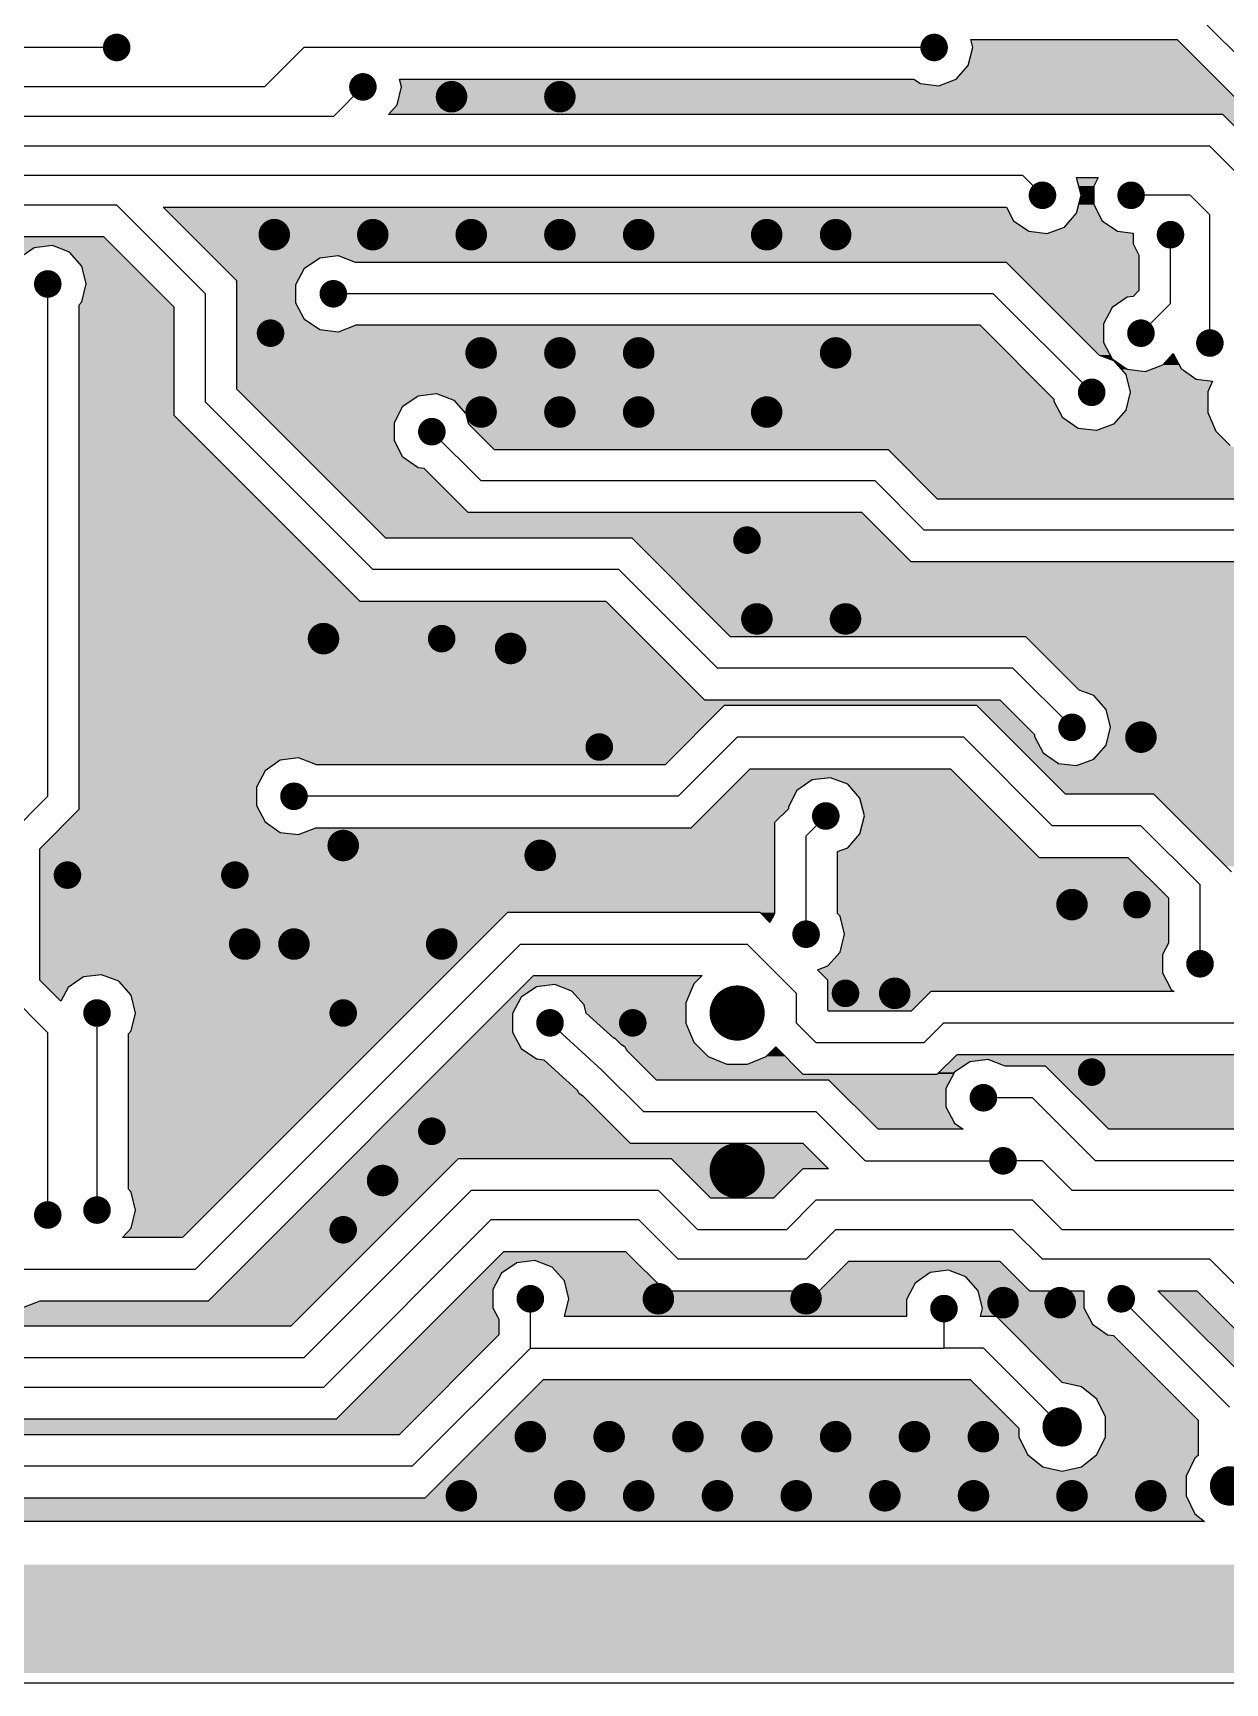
# Model space of a CAD drawing. Extents: x 295 to 953, y 10 to 290.
# Drawn here: x 695.4 to 745.4, y 85 to 154.1 of the extents above; entities that cross this region are included whole.
import ezdxf

# ---------------------------------------------------------------- set-up
doc = ezdxf.new("R2010")
doc.units = 0
doc.header["$LTSCALE"] = 5
doc.header["$MEASUREMENT"] = 0
doc.layers.get('0').update_dxf_attribs({"linetype": 'CONTINUOUS', "lineweight": 25})
doc.layers.add('19_SOLD_GBR', color=4, linetype='CONTINUOUS')

msp = doc.modelspace()

# ---------------------------------------------------------------- linework, layer by layer
at = {"color": 7}
for points, const_width in [([(699.229, 153.475, -1), (698.651, 153.475, -1)], 0.577), ([(733.466, 153.475, -1), (732.889, 153.475, -1)], 0.577), ([(709.541, 151.825, -1), (708.964, 151.825, -1)], 0.577), ([(713.295, 151.413, -1), (712.635, 151.413, -1)], 0.66), ([(717.833, 151.413, -1), (717.173, 151.413, -1)], 0.66), ([(738.004, 147.287, -1), (737.426, 147.287, -1)], 0.577), ([(741.716, 147.287, -1), (741.139, 147.287, -1)], 0.577), ([(705.87, 145.638, -1), (705.21, 145.638, -1)], 0.66), ([(709.995, 145.638, -1), (709.335, 145.638, -1)], 0.66), ([(714.12, 145.638, -1), (713.46, 145.638, -1)], 0.66), ([(717.833, 145.638, -1), (717.173, 145.638, -1)], 0.66), ([(721.133, 145.638, -1), (720.473, 145.638, -1)], 0.66), ([(726.495, 145.638, -1), (725.835, 145.638, -1)], 0.66), ([(729.383, 145.638, -1), (728.723, 145.638, -1)], 0.66), ([(743.366, 145.638, -1), (742.789, 145.638, -1)], 0.577), ([(696.341, 143.575, -1), (695.764, 143.575, -1)], 0.577), ([(708.304, 143.163, -1), (707.726, 143.163, -1)], 0.577), ([(705.672, 141.513, -1), (705.095, 141.513, -1)], 0.577), ([(742.129, 141.513, -1), (741.551, 141.513, -1)], 0.577), ([(745.016, 141.1, -1), (744.439, 141.1, -1)], 0.577), ([(714.533, 140.688, -1), (713.873, 140.688, -1)], 0.66), ([(717.833, 140.688, -1), (717.173, 140.688, -1)], 0.66), ([(721.133, 140.688, -1), (720.473, 140.688, -1)], 0.66), ([(729.383, 140.688, -1), (728.723, 140.688, -1)], 0.66), ([(740.066, 139.037, -1), (739.489, 139.037, -1)], 0.577), ([(714.533, 138.213, -1), (713.873, 138.213, -1)], 0.66), ([(717.833, 138.213, -1), (717.173, 138.213, -1)], 0.66), ([(721.133, 138.213, -1), (720.473, 138.213, -1)], 0.66), ([(726.495, 138.213, -1), (725.835, 138.213, -1)], 0.66), ([(712.429, 137.388, -1), (711.851, 137.388, -1)], 0.577), ([(725.629, 132.85, -1), (725.051, 132.85, -1)], 0.577), ([(726.083, 129.55, -1), (725.423, 129.55, -1)], 0.66), ([(729.795, 129.55, -1), (729.135, 129.55, -1)], 0.66), ([(707.933, 128.725, -1), (707.273, 128.725, -1)], 0.66), ([(712.841, 128.725, -1), (712.264, 128.725, -1)], 0.577), ([(715.77, 128.313, -1), (715.11, 128.313, -1)], 0.66), ([(739.241, 125.012, -1), (738.664, 125.012, -1)], 0.577), ([(742.17, 124.6, -1), (741.51, 124.6, -1)], 0.66), ([(719.441, 124.188, -1), (718.864, 124.188, -1)], 0.577), ([(706.654, 122.125, -1), (706.076, 122.125, -1)], 0.577), ([(728.929, 121.3, -1), (728.351, 121.3, -1)], 0.577), ([(708.758, 120.063, -1), (708.098, 120.063, -1)], 0.66), ([(717.008, 119.65, -1), (716.348, 119.65, -1)], 0.66), ([(697.166, 118.825, -1), (696.589, 118.825, -1)], 0.577), ([(704.179, 118.825, -1), (703.601, 118.825, -1)], 0.577), ([(739.283, 117.588, -1), (738.623, 117.588, -1)], 0.66), ([(741.964, 117.588, -1), (741.386, 117.588, -1)], 0.577), ([(728.104, 116.35, -1), (727.526, 116.35, -1)], 0.577), ([(704.633, 115.938, -1), (703.973, 115.938, -1)], 0.66), ([(706.695, 115.938, -1), (706.035, 115.938, -1)], 0.66), ([(712.883, 115.938, -1), (712.223, 115.938, -1)], 0.66), ([(744.604, 115.113, -1), (744.026, 115.113, -1)], 0.577), ([(725.505, 113.05, -1), (724.35, 113.05, -1)], 1.155), ([(729.754, 113.875, -1), (729.176, 113.875, -1)], 0.577), ([(731.858, 113.875, -1), (731.198, 113.875, -1)], 0.66), ([(698.404, 113.05, -1), (697.826, 113.05, -1)], 0.577), ([(708.716, 113.05, -1), (708.139, 113.05, -1)], 0.577), ([(717.379, 112.638, -1), (716.801, 112.638, -1)], 0.577), ([(720.844, 112.638, -1), (720.266, 112.638, -1)], 0.577), ([(740.066, 110.575, -1), (739.489, 110.575, -1)], 0.577), ([(735.529, 109.503, -1), (734.951, 109.503, -1)], 0.577), ([(712.429, 108.1, -1), (711.851, 108.1, -1)], 0.577), ([(725.505, 106.45, -1), (724.35, 106.45, -1)], 1.155), ([(736.354, 106.863, -1), (735.776, 106.863, -1)], 0.577), ([(710.408, 106.038, -1), (709.748, 106.038, -1)], 0.66), ([(696.341, 104.594, -1), (695.764, 104.594, -1)], 0.577), ([(698.404, 104.8, -1), (697.826, 104.8, -1)], 0.577), ([(708.716, 103.975, -1), (708.139, 103.975, -1)], 0.577), ([(716.554, 101.087, -1), (715.976, 101.087, -1)], 0.577), ([(721.958, 101.087, -1), (721.298, 101.087, -1)], 0.66), ([(728.145, 101.087, -1), (727.485, 101.087, -1)], 0.66), ([(736.395, 100.923, -1), (735.735, 100.923, -1)], 0.66), ([(738.788, 100.923, -1), (738.128, 100.923, -1)], 0.66), ([(741.304, 101.087, -1), (740.726, 101.087, -1)], 0.577), ([(733.879, 100.675, -1), (733.301, 100.675, -1)], 0.577), ([(738.953, 95.725, -1), (738.128, 95.725, -1)], 0.825), ([(716.595, 95.313, -1), (715.935, 95.313, -1)], 0.66), ([(719.895, 95.313, -1), (719.235, 95.313, -1)], 0.66), ([(723.195, 95.313, -1), (722.535, 95.313, -1)], 0.66), ([(726.083, 95.313, -1), (725.423, 95.313, -1)], 0.66), ([(729.383, 95.313, -1), (728.723, 95.313, -1)], 0.66), ([(732.683, 95.313, -1), (732.023, 95.313, -1)], 0.66), ([(735.57, 95.313, -1), (734.91, 95.313, -1)], 0.66), ([(745.965, 93.25, -1), (745.14, 93.25, -1)], 0.825), ([(713.708, 92.838, -1), (713.048, 92.838, -1)], 0.66), ([(718.245, 92.838, -1), (717.585, 92.838, -1)], 0.66), ([(721.133, 92.838, -1), (720.473, 92.838, -1)], 0.66), ([(724.433, 92.838, -1), (723.773, 92.838, -1)], 0.66), ([(727.733, 92.838, -1), (727.073, 92.838, -1)], 0.66), ([(731.445, 92.838, -1), (730.785, 92.838, -1)], 0.66), ([(735.158, 92.838, -1), (734.498, 92.838, -1)], 0.66), ([(739.283, 92.838, -1), (738.623, 92.838, -1)], 0.66), ([(742.583, 92.838, -1), (741.923, 92.838, -1)], 0.66)]:
    msp.add_lwpolyline(points, format="xyb", close=True, dxfattribs=dict(at, const_width=const_width))
at = {"layer": '19_SOLD_GBR', "color": 7}
for p, q in [((743.903, 155.125), (757.928, 141.1)), ((698.94, 153.475), (686.978, 153.475)), ((705.128, 151.825), (706.778, 153.475)), ((733.178, 153.475), (706.778, 153.475)), ((734.606, 152.724), (734.793, 153.475)), ((734.71, 153.805), (743.356, 153.805)), ((734.793, 153.475), (734.71, 153.805)), ((743.356, 153.805), (757.381, 139.78)), ((734.095, 152.147), (734.606, 152.724)), ((710.785, 152.155), (732.329, 152.155)), ((710.868, 151.825), (710.785, 152.155)), ((732.329, 152.155), (732.605, 151.965)), ((733.372, 151.873), (734.095, 152.147)), ((705.128, 151.825), (663.878, 151.825)), ((709.253, 151.825), (708.015, 150.588)), ((710.681, 151.074), (710.868, 151.825)), ((732.605, 151.965), (733.372, 151.873)), ((710.323, 150.67), (710.681, 151.074)), ((745.274, 150.67), (710.323, 150.67)), ((757.649, 138.295), (745.274, 150.67)), ((708.015, 150.588), (662.64, 150.588)), ((744.728, 149.35), (661.403, 149.35)), ((744.728, 149.35), (757.103, 136.975)), ((736.89, 148.113), (659.753, 148.113)), ((737.715, 147.287), (736.89, 148.113)), ((739.147, 148.03), (740.047, 148.03)), ((739.33, 147.287), (739.147, 148.03)), ((740.047, 148.03), (739.86, 147.674)), ((739.144, 146.537), (739.33, 147.287)), ((739.86, 147.674), (739.86, 146.901)), ((743.903, 147.287), (741.428, 147.287)), ((743.903, 147.287), (744.728, 146.463)), ((698.94, 146.875), (660.578, 146.875)), ((698.94, 146.875), (702.653, 143.163)), ((700.89, 146.793), (736.204, 146.793)), ((703.973, 143.709), (700.89, 146.793)), ((736.204, 146.793), (736.506, 146.217)), ((738.632, 145.959), (739.144, 146.537)), ((739.86, 146.901), (740.218, 146.217)), ((744.728, 141.1), (744.728, 146.463)), ((736.506, 146.217), (737.142, 145.778)), ((737.142, 145.778), (737.91, 145.685)), ((737.91, 145.685), (738.632, 145.959)), ((740.218, 146.217), (740.855, 145.778)), ((740.855, 145.778), (741.51, 145.699)), ((661.124, 145.555), (698.394, 145.555)), ((695.48, 145.085), (695.025, 144.771)), ((696.247, 145.179), (695.48, 145.085)), ((696.97, 144.903), (696.247, 145.179)), ((698.394, 145.555), (701.333, 142.616)), ((741.51, 145.699), (741.51, 145.251)), ((741.51, 145.251), (741.758, 144.78)), ((743.078, 142.75), (743.078, 145.638)), ((697.481, 144.326), (696.97, 144.903)), ((706.806, 144.233), (707.442, 144.672)), ((707.442, 144.672), (708.21, 144.766)), ((708.21, 144.766), (708.932, 144.491)), ((708.932, 144.491), (708.941, 144.482)), ((708.941, 144.482), (736.199, 144.482)), ((736.199, 144.482), (740.084, 140.598)), ((741.758, 144.78), (741.758, 143.296)), ((697.668, 143.575), (697.481, 144.326)), ((703.973, 139.171), (703.973, 143.709)), ((706.448, 143.549), (706.806, 144.233)), ((696.053, 122.125), (696.053, 143.575)), ((697.481, 142.824), (697.668, 143.575)), ((702.653, 138.625), (702.653, 143.163)), ((706.448, 142.776), (706.448, 143.549)), ((735.653, 143.163), (708.015, 143.163)), ((739.778, 139.037), (735.653, 143.163)), ((741.267, 143.022), (740.631, 142.583)), ((741.512, 143.052), (741.267, 143.022)), ((741.758, 143.296), (741.512, 143.052)), ((697.373, 142.7), (697.481, 142.824)), ((697.373, 121.579), (697.373, 142.7)), ((701.333, 142.616), (701.333, 138.079)), ((706.806, 142.092), (706.448, 142.776)), ((740.631, 142.583), (740.273, 141.899)), ((741.84, 141.513), (743.078, 142.75)), ((707.442, 141.653), (706.806, 142.092)), ((708.21, 141.56), (707.442, 141.653)), ((708.932, 141.834), (708.21, 141.56)), ((708.941, 141.843), (708.932, 141.834)), ((735.106, 141.843), (708.941, 141.843)), ((738.21, 138.739), (735.106, 141.843)), ((740.273, 141.899), (740.273, 141.126)), ((740.273, 141.126), (740.631, 140.442)), ((740.084, 140.598), (740.695, 140.366)), ((740.631, 140.442), (741.267, 140.003)), ((740.695, 140.366), (741.206, 139.788)), ((742.757, 140.184), (743.185, 140.666)), ((743.185, 140.666), (743.518, 140.029)), ((741.206, 139.788), (741.393, 139.037)), ((741.267, 140.003), (742.035, 139.91)), ((742.035, 139.91), (742.757, 140.184)), ((743.518, 140.029), (744.155, 139.59)), ((744.155, 139.59), (744.833, 139.508)), ((710.211, 132.932), (703.973, 139.171)), ((710.931, 138.458), (711.567, 138.897)), ((711.567, 138.897), (712.335, 138.991)), ((712.335, 138.991), (713.057, 138.716)), ((741.393, 139.037), (741.206, 138.287)), ((744.833, 139.508), (744.645, 139.052)), ((744.645, 139.052), (744.645, 138.198)), ((702.653, 138.625), (709.665, 131.613)), ((710.573, 137.774), (710.931, 138.458)), ((713.057, 138.716), (713.569, 138.138)), ((738.21, 138.651), (738.21, 138.739)), ((738.568, 137.967), (738.21, 138.651)), ((741.206, 138.287), (740.695, 137.709)), ((744.645, 138.198), (744.972, 137.411)), ((701.333, 138.079), (709.119, 130.293)), ((710.573, 137.001), (710.573, 137.774)), ((713.569, 138.138), (713.673, 137.722)), ((713.673, 137.722), (714.749, 136.645)), ((739.205, 137.528), (738.568, 137.967)), ((739.972, 137.435), (739.205, 137.528)), ((740.695, 137.709), (739.972, 137.435)), ((710.931, 136.317), (710.573, 137.001)), ((712.14, 137.388), (714.203, 135.325)), ((744.972, 137.411), (745.574, 136.807)), ((711.567, 135.878), (710.931, 136.317)), ((714.749, 136.645), (731.249, 136.645)), ((731.249, 136.645), (733.311, 134.582)), ((711.812, 135.848), (711.567, 135.878)), ((713.656, 134.005), (711.812, 135.848)), ((730.703, 135.325), (714.203, 135.325)), ((730.703, 135.325), (732.765, 133.263)), ((733.311, 134.582), (762.599, 134.582)), ((730.156, 134.005), (713.656, 134.005)), ((732.219, 131.943), (730.156, 134.005)), ((720.524, 132.932), (710.211, 132.932)), ((724.649, 128.807), (720.524, 132.932)), ((762.053, 133.263), (732.765, 133.263)), ((719.978, 131.613), (709.665, 131.613)), ((719.978, 131.613), (724.103, 127.488)), ((761.506, 131.943), (732.219, 131.943)), ((709.119, 130.293), (719.431, 130.293)), ((719.431, 130.293), (723.556, 126.168)), ((737.024, 128.807), (724.649, 128.807)), ((739.259, 126.573), (737.024, 128.807)), ((736.478, 127.488), (724.103, 127.488)), ((738.953, 125.012), (736.478, 127.488)), ((739.87, 126.341), (739.259, 126.573)), ((724.381, 125.92), (721.906, 123.445)), ((723.556, 126.168), (735.931, 126.168)), ((734.961, 125.92), (724.381, 125.92)), ((738.674, 122.207), (734.961, 125.92)), ((735.931, 126.168), (737.385, 124.714)), ((740.381, 125.763), (739.87, 126.341)), ((740.568, 125.012), (740.381, 125.763)), ((722.453, 122.125), (724.928, 124.6)), ((734.415, 124.6), (724.928, 124.6)), ((734.415, 124.6), (738.128, 120.888)), ((737.385, 124.714), (737.385, 124.626)), ((737.385, 124.626), (737.743, 123.942)), ((740.381, 124.262), (740.568, 125.012)), ((706.56, 123.729), (705.792, 123.635)), ((707.282, 123.453), (706.56, 123.729)), ((737.743, 123.942), (738.38, 123.503)), ((739.147, 123.41), (739.87, 123.684)), ((739.87, 123.684), (740.381, 124.262)), ((705.156, 123.196), (704.798, 122.511)), ((705.792, 123.635), (705.156, 123.196)), ((707.291, 123.445), (707.282, 123.453)), ((721.906, 123.445), (707.291, 123.445)), ((722.999, 120.805), (725.474, 123.28)), ((725.474, 123.28), (733.869, 123.28)), ((733.869, 123.28), (737.581, 119.568)), ((738.38, 123.503), (739.147, 123.41)), ((704.798, 122.511), (704.798, 121.739)), ((727.431, 122.371), (727.073, 121.686)), ((728.068, 122.81), (727.431, 122.371)), ((728.835, 122.904), (728.068, 122.81)), ((729.557, 122.628), (728.835, 122.904)), ((730.069, 122.051), (729.557, 122.628)), ((696.053, 122.125), (694.403, 120.475)), ((704.798, 121.739), (705.156, 121.054)), ((722.453, 122.125), (706.365, 122.125)), ((727.073, 121.599), (726.495, 121.021)), ((727.073, 121.686), (727.073, 121.599)), ((730.255, 121.3), (730.069, 122.051)), ((742.386, 122.207), (738.674, 122.207)), ((745.635, 118.959), (742.386, 122.207)), ((695.723, 119.929), (697.373, 121.579)), ((705.156, 121.054), (705.792, 120.615)), ((726.495, 121.021), (726.495, 117.208)), ((728.64, 121.3), (727.815, 120.475)), ((730.069, 120.549), (730.255, 121.3)), ((705.792, 120.615), (706.56, 120.523)), ((706.56, 120.523), (707.282, 120.797)), ((707.282, 120.797), (707.291, 120.805)), ((707.291, 120.805), (722.999, 120.805)), ((727.815, 116.35), (727.815, 120.475)), ((729.557, 119.972), (730.069, 120.549)), ((741.84, 120.888), (738.128, 120.888)), ((741.84, 120.888), (744.315, 118.413)), ((695.723, 114.421), (695.723, 119.929)), ((729.135, 119.812), (729.557, 119.972)), ((729.135, 117.224), (729.135, 119.812)), ((737.581, 119.568), (741.294, 119.568)), ((741.294, 119.568), (742.995, 117.866)), ((744.315, 115.113), (744.315, 118.413)), ((742.995, 117.866), (742.995, 115.971)), ((715.306, 117.257), (701.694, 103.645)), ((725.886, 117.257), (715.306, 117.257)), ((726.302, 116.842), (725.886, 117.257)), ((726.495, 117.208), (726.302, 116.842)), ((729.244, 117.101), (729.135, 117.224)), ((729.43, 116.35), (729.244, 117.101)), ((729.244, 115.599), (729.43, 116.35)), ((715.853, 115.938), (702.24, 102.325)), ((715.853, 115.938), (725.34, 115.938)), ((727.403, 113.875), (725.34, 115.938)), ((728.732, 115.022), (729.244, 115.599)), ((742.995, 115.971), (742.748, 115.499)), ((742.748, 115.499), (742.748, 114.726)), ((728.29, 114.853), (728.732, 115.022)), ((728.723, 114.421), (728.29, 114.853)), ((742.748, 114.726), (743.106, 114.042)), ((696.602, 113.542), (695.723, 114.421)), ((696.906, 114.121), (696.602, 113.542)), ((697.543, 114.56), (696.906, 114.121)), ((698.31, 114.654), (697.543, 114.56)), ((699.032, 114.378), (698.31, 114.654)), ((699.544, 113.801), (699.032, 114.378)), ((702.786, 101.005), (716.399, 114.617)), ((716.517, 114.147), (715.881, 113.708)), ((716.399, 114.617), (723.461, 114.617)), ((717.285, 114.241), (716.517, 114.147)), ((718.007, 113.966), (717.285, 114.241)), ((723.109, 114.266), (722.783, 113.477)), ((723.461, 114.617), (723.109, 114.266)), ((728.723, 113.184), (728.723, 114.421)), ((743.106, 114.042), (743.228, 113.958)), ((694.403, 113.875), (696.053, 112.225)), ((699.73, 113.05), (699.544, 113.801)), ((715.881, 113.708), (715.523, 113.024)), ((718.519, 113.388), (718.007, 113.966)), ((718.605, 113.045), (718.519, 113.388)), ((722.783, 113.477), (722.783, 112.623)), ((727.403, 113.875), (727.403, 112.638)), ((733.044, 113.958), (732.219, 113.133)), ((743.228, 113.958), (733.044, 113.958)), ((698.115, 104.8), (698.115, 113.05)), ((699.544, 112.299), (699.73, 113.05)), ((715.523, 113.024), (715.523, 112.251)), ((717.09, 112.638), (719.266, 110.659)), ((719.776, 111.979), (718.605, 113.045)), ((722.783, 112.623), (723.109, 111.836)), ((728.228, 111.813), (727.403, 112.638)), ((728.774, 113.133), (728.723, 113.184)), ((732.219, 113.133), (728.774, 113.133)), ((733.59, 112.638), (732.765, 111.813)), ((733.59, 112.638), (771.54, 112.638)), ((696.053, 104.594), (696.053, 112.225)), ((699.435, 112.175), (699.544, 112.299)), ((699.435, 105.674), (699.435, 112.175)), ((715.523, 112.251), (715.881, 111.567)), ((719.813, 111.979), (719.776, 111.979)), ((720.077, 111.715), (719.813, 111.979)), ((715.881, 111.567), (716.517, 111.128)), ((720.233, 111.626), (720.077, 111.715)), ((720.322, 111.469), (720.233, 111.626)), ((721.547, 110.245), (720.322, 111.469)), ((723.109, 111.836), (723.712, 111.232)), ((723.712, 111.232), (724.5, 110.905)), ((725.355, 110.905), (726.142, 111.232)), ((726.142, 111.232), (726.541, 111.631)), ((726.541, 111.631), (727.681, 110.493)), ((728.228, 111.813), (732.765, 111.813)), ((733.311, 110.493), (734.136, 111.317)), ((734.136, 111.317), (770.994, 111.317)), ((716.517, 111.128), (716.829, 111.09)), ((716.829, 111.09), (718.225, 109.821)), ((719.266, 110.659), (721.001, 108.925)), ((724.5, 110.905), (725.355, 110.905)), ((734.031, 110.573), (733.673, 109.889)), ((734.668, 111.012), (734.031, 110.573)), ((735.435, 111.106), (734.668, 111.012)), ((736.157, 110.831), (735.435, 111.106)), ((736.166, 110.822), (736.157, 110.831)), ((737.849, 110.822), (736.166, 110.822)), ((740.489, 108.182), (737.849, 110.822)), ((728.774, 110.245), (721.547, 110.245)), ((727.681, 110.493), (733.311, 110.493)), ((730.836, 108.182), (728.774, 110.245)), ((733.673, 109.889), (733.673, 109.116)), ((718.225, 109.821), (718.3, 109.692)), ((718.3, 109.692), (718.456, 109.603)), ((718.456, 109.603), (720.453, 107.605)), ((737.303, 109.503), (735.24, 109.503)), ((737.303, 109.503), (739.943, 106.863)), ((721.001, 108.925), (728.228, 108.925)), ((730.29, 106.863), (728.228, 108.925)), ((733.673, 109.116), (734.031, 108.432)), ((734.392, 108.182), (730.836, 108.182)), ((734.031, 108.432), (734.392, 108.182)), ((760.124, 108.182), (740.489, 108.182)), ((720.453, 107.605), (727.681, 107.605)), ((727.681, 107.605), (728.752, 106.533)), ((713.244, 106.945), (706.231, 99.933)), ((722.174, 106.945), (713.244, 106.945)), ((723.824, 105.295), (722.174, 106.945)), ((727.681, 106.533), (726.444, 105.295)), ((728.752, 106.533), (727.681, 106.533)), ((730.29, 106.863), (736.065, 106.863)), ((737.715, 106.863), (736.065, 106.863)), ((737.715, 106.863), (738.953, 105.625)), ((759.578, 106.863), (739.943, 106.863)), ((699.544, 105.551), (699.435, 105.674)), ((699.73, 104.8), (699.544, 105.551)), ((706.778, 98.613), (713.79, 105.625)), ((721.628, 105.625), (713.79, 105.625)), ((721.628, 105.625), (723.278, 103.975)), ((726.444, 105.295), (723.824, 105.295)), ((726.99, 103.975), (728.228, 105.213)), ((737.303, 105.213), (728.228, 105.213)), ((737.303, 105.213), (738.54, 103.975)), ((758.753, 105.625), (738.953, 105.625)), ((699.544, 104.049), (699.73, 104.8)), ((707.603, 97.375), (714.615, 104.388)), ((720.803, 104.388), (714.615, 104.388)), ((720.803, 104.388), (722.453, 102.738)), ((699.186, 103.645), (699.544, 104.049)), ((701.694, 103.645), (699.186, 103.645)), ((726.99, 103.975), (723.278, 103.975)), ((727.815, 102.738), (729.053, 103.975)), ((736.478, 103.975), (729.053, 103.975)), ((736.478, 103.975), (737.715, 102.738)), ((745.965, 103.975), (738.54, 103.975)), ((708.149, 96.055), (715.161, 103.067)), ((715.161, 103.067), (720.256, 103.067)), ((720.256, 103.067), (721.906, 101.418)), ((694.815, 102.325), (702.24, 102.325)), ((715.693, 102.597), (715.056, 102.158)), ((716.46, 102.691), (715.693, 102.597)), ((717.182, 102.416), (716.46, 102.691)), ((717.694, 101.838), (717.182, 102.416)), ((727.815, 102.738), (722.453, 102.738)), ((728.361, 101.418), (729.599, 102.655)), ((729.599, 102.655), (735.931, 102.655)), ((733.785, 102.279), (733.018, 102.185)), ((734.507, 102.003), (733.785, 102.279)), ((735.931, 102.655), (737.169, 101.418)), ((744.728, 102.738), (737.715, 102.738)), ((744.728, 102.738), (749.265, 98.2)), ((715.056, 102.158), (714.698, 101.474)), ((717.88, 101.087), (717.694, 101.838)), ((732.381, 101.746), (732.023, 101.061)), ((733.018, 102.185), (732.381, 101.746)), ((735.019, 101.426), (734.507, 102.003)), ((695.01, 100.723), (695.732, 100.997)), ((695.732, 100.997), (695.741, 101.005)), ((695.741, 101.005), (702.786, 101.005)), ((714.698, 101.474), (714.698, 100.701)), ((716.265, 99.025), (716.265, 101.087)), ((717.697, 100.345), (717.88, 101.087)), ((721.906, 101.418), (728.361, 101.418)), ((732.023, 101.061), (732.023, 100.345)), ((735.205, 100.675), (735.019, 101.426)), ((737.169, 101.418), (739.448, 101.418)), ((739.448, 101.418), (739.448, 100.701)), ((741.015, 101.087), (745.553, 96.55)), ((742.553, 101.418), (744.181, 101.418)), ((746.873, 97.096), (742.553, 101.418)), ((744.181, 101.418), (748.719, 96.88)), ((714.698, 100.701), (714.945, 100.23)), ((714.945, 100.23), (714.945, 99.571)), ((732.023, 100.345), (717.697, 100.345)), ((733.59, 100.675), (733.59, 99.025)), ((735.123, 100.345), (735.205, 100.675)), ((735.786, 100.345), (735.123, 100.345)), ((738.547, 97.586), (735.786, 100.345)), ((739.448, 100.701), (739.806, 100.017)), ((706.231, 99.933), (681.749, 99.933)), ((714.945, 99.571), (710.769, 95.395)), ((739.806, 100.017), (740.442, 99.578)), ((740.442, 99.578), (740.687, 99.548)), ((740.687, 99.548), (744.233, 96.004)), ((716.265, 99.025), (711.315, 94.075)), ((716.265, 99.025), (733.59, 99.025)), ((735.24, 99.025), (733.59, 99.025)), ((738.54, 95.725), (735.24, 99.025)), ((706.778, 98.613), (681.203, 98.613)), ((711.861, 92.755), (716.811, 97.705)), ((716.811, 97.705), (734.694, 97.705)), ((734.694, 97.705), (736.725, 95.674)), ((739.349, 97.403), (738.547, 97.586)), ((707.603, 97.375), (680.378, 97.375)), ((739.995, 96.887), (739.349, 97.403)), ((740.355, 96.139), (739.995, 96.887)), ((679.831, 96.055), (708.149, 96.055)), ((740.355, 95.311), (740.355, 96.139)), ((710.769, 95.395), (656.505, 95.395)), ((736.725, 95.674), (736.725, 95.311)), ((744.233, 96.004), (744.233, 94.519)), ((736.725, 95.311), (737.085, 94.563)), ((739.995, 94.563), (740.355, 95.311)), ((711.315, 94.075), (655.215, 94.075)), ((737.085, 94.563), (737.732, 94.047)), ((737.732, 94.047), (738.54, 93.864)), ((738.54, 93.864), (739.349, 94.047)), ((739.349, 94.047), (739.995, 94.563)), ((744.097, 94.412), (743.738, 93.664)), ((744.233, 94.519), (744.097, 94.412)), ((743.738, 93.664), (743.738, 92.836)), ((644.356, 92.755), (711.861, 92.755)), ((743.738, 92.836), (744.097, 92.088)), ((744.097, 92.088), (744.503, 91.765)), ((744.503, 91.765), (521.22, 91.765)), ((868.478, 85), (508.778, 85))]:
    msp.add_line(p, q, dxfattribs=at)
for points in [[(744.437, 152.724), (743.686, 153.475), (734.606, 152.724), (734.793, 153.475)], [(743.686, 153.475), (743.356, 153.805), (734.793, 153.475), (734.71, 153.805)], [(743.356, 153.805), (743.356, 153.805), (734.71, 153.805), (743.356, 153.805)], [(745.015, 152.147), (744.437, 152.724), (734.095, 152.147), (734.606, 152.724)], [(732.605, 151.965), (732.33, 152.155), (710.833, 151.965), (710.785, 152.155)], [(732.33, 152.155), (732.329, 152.155), (710.785, 152.155), (732.329, 152.155)], [(745.289, 151.873), (745.015, 152.147), (733.372, 151.873), (734.095, 152.147)], [(746.087, 151.074), (745.336, 151.825), (710.681, 151.074), (710.868, 151.825)], [(733.372, 151.873), (732.605, 151.965), (710.856, 151.873), (710.833, 151.965)], [(745.336, 151.825), (745.289, 151.873), (710.868, 151.825), (710.856, 151.873)], [(746.491, 150.67), (746.087, 151.074), (710.323, 150.67), (710.681, 151.074)], [(746.491, 150.67), (746.491, 150.67), (745.274, 150.67), (710.323, 150.67)], [(757.381, 139.78), (746.491, 150.67), (756.164, 139.78), (745.274, 150.67)], [(739.86, 147.674), (740.046, 148.03), (739.235, 147.674), (739.147, 148.03)], [(740.046, 148.03), (740.046, 148.03), (739.147, 148.03), (740.046, 148.03)], [(739.86, 147.287), (739.86, 147.674), (739.33, 147.287), (739.235, 147.674)], [(739.86, 146.901), (739.86, 147.287), (739.235, 146.901), (739.33, 147.287)], [(736.506, 146.217), (736.204, 146.792), (701.466, 146.217), (700.89, 146.792)], [(736.204, 146.792), (736.204, 146.792), (700.89, 146.792), (708.21, 146.792)], [(736.204, 146.792), (736.204, 146.793), (708.21, 146.792), (736.204, 146.793)], [(740.218, 146.217), (740.051, 146.537), (738.86, 146.217), (739.144, 146.537)], [(740.051, 146.537), (739.86, 146.901), (739.144, 146.537), (739.235, 146.901)], [(737.142, 145.778), (736.506, 146.217), (701.905, 145.778), (701.466, 146.217)], [(737.91, 145.685), (737.142, 145.778), (701.997, 145.685), (701.905, 145.778)], [(741.51, 145.699), (740.855, 145.778), (737.945, 145.699), (738.154, 145.778)], [(740.855, 145.778), (740.592, 145.959), (738.154, 145.778), (738.632, 145.959)], [(740.592, 145.959), (740.218, 146.217), (738.632, 145.959), (738.86, 146.217)], [(698.77, 145.179), (698.394, 145.555), (660.747, 145.179), (661.124, 145.555)], [(698.394, 145.555), (698.394, 145.555), (682.222, 145.555), (698.394, 145.555)], [(695.48, 145.085), (696.247, 145.179), (694.431, 145.085), (694.185, 145.179)], [(695.216, 144.903), (695.48, 145.085), (694.907, 144.903), (694.431, 145.085)], [(699.046, 144.903), (698.77, 145.179), (696.97, 144.903), (696.247, 145.179)], [(741.51, 145.251), (741.51, 145.685), (702.431, 145.251), (701.997, 145.685)], [(741.758, 144.78), (741.51, 145.251), (702.902, 144.78), (702.431, 145.251)], [(741.51, 145.685), (741.51, 145.699), (737.91, 145.685), (737.945, 145.699)], [(699.623, 144.326), (699.046, 144.903), (697.481, 144.326), (696.97, 144.903)], [(741.758, 144.766), (741.758, 144.78), (702.915, 144.766), (702.902, 144.78)], [(707.442, 144.672), (708.21, 144.766), (703.009, 144.672), (702.915, 144.766)], [(706.806, 144.233), (707.442, 144.672), (703.448, 144.233), (703.009, 144.672)], [(741.758, 144.491), (741.758, 144.766), (708.932, 144.491), (708.21, 144.766)], [(741.758, 144.482), (741.758, 144.491), (708.941, 144.482), (708.932, 144.491)], [(741.758, 144.482), (741.758, 144.482), (736.199, 144.482), (708.941, 144.482)], [(741.758, 143.296), (741.758, 144.482), (737.386, 143.296), (736.199, 144.482)], [(700.374, 143.575), (699.623, 144.326), (697.668, 143.575), (697.481, 144.326)], [(706.531, 143.709), (706.806, 144.233), (703.973, 143.709), (703.448, 144.233)], [(706.448, 143.549), (706.531, 143.709), (703.973, 143.549), (703.973, 143.709)], [(701.125, 142.824), (700.374, 143.575), (697.481, 142.824), (697.668, 143.575)], [(706.448, 142.776), (706.448, 143.549), (703.973, 142.776), (703.973, 143.549)], [(741.512, 143.052), (741.758, 143.296), (737.63, 143.052), (737.386, 143.296)], [(741.267, 143.022), (741.512, 143.052), (737.66, 143.022), (737.63, 143.052)], [(740.631, 142.583), (741.267, 143.022), (738.099, 142.583), (737.66, 143.022)], [(701.248, 142.7), (701.125, 142.824), (697.373, 142.7), (697.481, 142.824)], [(701.333, 142.616), (701.248, 142.7), (697.373, 142.616), (697.373, 142.7)], [(701.333, 138.079), (701.333, 142.616), (697.373, 138.079), (697.373, 142.616)], [(706.806, 142.092), (706.448, 142.776), (703.973, 142.092), (703.973, 142.776)], [(740.273, 141.899), (740.631, 142.583), (738.784, 141.899), (738.099, 142.583)], [(707.442, 141.653), (706.806, 142.092), (703.973, 141.653), (703.973, 142.092)], [(708.21, 141.56), (707.442, 141.653), (703.973, 141.56), (703.973, 141.653)], [(735.389, 141.56), (735.115, 141.834), (708.21, 141.56), (708.932, 141.834)], [(735.115, 141.834), (735.106, 141.842), (708.932, 141.834), (708.941, 141.842)], [(735.106, 141.842), (735.106, 141.843), (712.335, 141.842), (735.106, 141.843)], [(740.273, 141.126), (740.273, 141.899), (739.556, 141.126), (738.784, 141.899)], [(737.778, 139.171), (735.389, 141.56), (703.973, 139.171), (703.973, 141.56)], [(740.549, 140.598), (740.273, 141.126), (740.084, 140.598), (739.556, 141.126)], [(740.631, 140.442), (740.549, 140.598), (740.496, 140.442), (740.084, 140.598)], [(740.741, 140.366), (740.631, 140.442), (740.695, 140.366), (740.496, 140.442)], [(741.267, 140.003), (740.741, 140.366), (741.016, 140.003), (740.695, 140.366)], [(743.437, 140.184), (743.185, 140.666), (742.757, 140.184), (743.185, 140.666)], [(742.035, 139.91), (741.267, 140.003), (741.098, 139.91), (741.016, 140.003)], [(743.868, 139.788), (743.691, 139.91), (741.206, 139.788), (741.098, 139.91)], [(744.155, 139.59), (743.868, 139.788), (741.256, 139.59), (741.206, 139.788)], [(744.833, 139.508), (744.155, 139.59), (741.276, 139.508), (741.256, 139.59)], [(743.691, 139.91), (743.518, 140.029), (742.035, 139.91), (742.348, 140.029)], [(743.518, 140.029), (743.437, 140.184), (742.348, 140.029), (742.757, 140.184)], [(737.958, 138.991), (737.778, 139.171), (704.152, 138.991), (703.973, 139.171)], [(711.567, 138.897), (712.335, 138.991), (704.246, 138.897), (704.152, 138.991)], [(710.931, 138.458), (711.567, 138.897), (704.685, 138.458), (704.246, 138.897)], [(738.21, 138.739), (737.958, 138.991), (712.997, 138.739), (712.335, 138.991)], [(744.645, 138.287), (744.645, 139.037), (741.206, 138.287), (741.393, 139.037)], [(744.645, 139.052), (744.833, 139.508), (741.389, 139.052), (741.276, 139.508)], [(744.645, 139.037), (744.645, 139.052), (741.393, 139.037), (741.389, 139.052)], [(710.573, 137.774), (710.931, 138.458), (705.37, 137.774), (704.685, 138.458)], [(738.21, 138.716), (738.21, 138.739), (713.057, 138.716), (712.997, 138.739)], [(738.21, 138.651), (738.21, 138.716), (713.114, 138.651), (713.057, 138.716)], [(738.478, 138.138), (738.21, 138.651), (713.569, 138.138), (713.114, 138.651)], [(744.848, 137.709), (744.645, 138.198), (740.695, 137.709), (741.128, 138.198)], [(744.645, 138.198), (744.645, 138.287), (741.128, 138.198), (741.206, 138.287)], [(709.119, 130.293), (701.333, 138.079), (697.373, 130.293), (697.373, 138.079)], [(710.573, 137.001), (710.573, 137.774), (706.142, 137.001), (705.37, 137.774)], [(738.568, 137.967), (738.478, 138.138), (713.612, 137.967), (713.569, 138.138)], [(738.922, 137.722), (738.568, 137.967), (713.673, 137.722), (713.612, 137.967)], [(739.205, 137.528), (738.922, 137.722), (713.867, 137.528), (713.673, 137.722)], [(739.972, 137.435), (739.205, 137.528), (713.96, 137.435), (713.867, 137.528)], [(744.961, 137.435), (744.848, 137.709), (739.972, 137.435), (740.695, 137.709)], [(710.931, 136.317), (710.573, 137.001), (706.827, 136.317), (706.142, 137.001)], [(744.972, 137.411), (744.961, 137.435), (713.984, 137.411), (713.96, 137.435)], [(745.574, 136.807), (744.972, 137.411), (714.587, 136.807), (713.984, 137.411)], [(745.964, 136.645), (745.574, 136.807), (714.749, 136.645), (714.587, 136.807)], [(711.567, 135.878), (710.931, 136.317), (707.266, 135.878), (706.827, 136.317)], [(745.964, 136.645), (745.964, 136.645), (731.249, 136.645), (714.749, 136.645)], [(746.363, 136.48), (745.964, 136.645), (731.414, 136.48), (731.249, 136.645)], [(756.556, 135.655), (755.731, 136.48), (732.239, 135.655), (731.414, 136.48)], [(711.812, 135.848), (711.567, 135.878), (707.296, 135.848), (707.266, 135.878)], [(713.656, 134.005), (711.812, 135.848), (709.139, 134.005), (707.296, 135.848)], [(764.641, 134.582), (763.569, 135.655), (733.311, 134.582), (732.239, 135.655)], [(764.641, 134.582), (764.641, 134.582), (762.599, 134.582), (733.311, 134.582)], [(731.229, 132.932), (730.156, 134.005), (710.211, 132.932), (709.139, 134.005)], [(731.229, 132.932), (731.229, 132.932), (720.524, 132.932), (710.211, 132.932)], [(732.219, 131.943), (731.229, 132.932), (721.514, 131.943), (720.524, 132.932)], [(764.641, 128.807), (761.506, 131.943), (724.649, 128.807), (721.514, 131.943)], [(723.556, 126.168), (719.431, 130.293), (697.373, 126.168), (697.373, 130.293)], [(764.641, 128.807), (764.641, 128.807), (737.024, 128.807), (724.649, 128.807)], [(765.435, 128.014), (764.641, 128.807), (737.818, 128.014), (737.024, 128.807)], [(765.435, 127.926), (765.435, 128.014), (737.905, 127.926), (737.818, 128.014)], [(765.793, 127.242), (765.435, 127.926), (738.591, 127.242), (737.905, 127.926)], [(766.43, 126.803), (765.793, 127.242), (739.03, 126.803), (738.591, 127.242)], [(767.197, 126.71), (766.43, 126.803), (739.122, 126.71), (739.03, 126.803)], [(778.013, 126.573), (777.876, 126.71), (739.259, 126.573), (739.122, 126.71)], [(778.246, 126.341), (778.013, 126.573), (739.87, 126.341), (739.259, 126.573)], [(736.179, 125.92), (735.931, 126.168), (697.373, 125.92), (697.373, 126.168)], [(722.19, 123.729), (724.381, 125.92), (697.373, 123.729), (697.373, 125.92)], [(736.179, 125.92), (736.179, 125.92), (734.961, 125.92), (724.381, 125.92)], [(737.385, 124.714), (736.179, 125.92), (736.167, 124.714), (734.961, 125.92)], [(778.823, 125.763), (778.246, 126.341), (740.381, 125.763), (739.87, 126.341)], [(779.574, 125.012), (778.823, 125.763), (740.568, 125.012), (740.381, 125.763)], [(737.385, 124.626), (737.385, 124.714), (736.255, 124.626), (736.167, 124.714)], [(737.743, 123.942), (737.385, 124.626), (736.94, 123.942), (736.255, 124.626)], [(780.325, 124.262), (779.574, 125.012), (740.381, 124.262), (740.568, 125.012)], [(705.792, 123.635), (706.56, 123.729), (697.373, 123.635), (697.373, 123.729)], [(721.915, 123.453), (722.19, 123.729), (707.282, 123.453), (706.56, 123.729)], [(738.38, 123.503), (737.743, 123.942), (737.378, 123.503), (736.94, 123.942)], [(781.176, 123.41), (780.902, 123.684), (739.147, 123.41), (739.87, 123.684)], [(780.902, 123.684), (780.325, 124.262), (739.87, 123.684), (740.381, 124.262)], [(705.156, 123.196), (705.792, 123.635), (697.373, 123.196), (697.373, 123.635)], [(704.798, 122.511), (705.156, 123.196), (697.373, 122.511), (697.373, 123.196)], [(721.906, 123.445), (721.915, 123.453), (707.291, 123.445), (707.282, 123.453)], [(734.245, 122.904), (733.869, 123.28), (725.097, 122.904), (725.474, 123.28)], [(733.869, 123.28), (733.869, 123.28), (725.474, 123.28), (733.869, 123.28)], [(739.147, 123.41), (738.38, 123.503), (737.471, 123.41), (737.378, 123.503)], [(782.379, 122.207), (781.176, 123.41), (738.674, 122.207), (737.471, 123.41)], [(704.798, 121.739), (704.798, 122.511), (697.373, 121.739), (697.373, 122.511)], [(727.073, 121.686), (727.431, 122.371), (723.88, 121.686), (724.565, 122.371)], [(727.431, 122.371), (728.068, 122.81), (724.565, 122.371), (725.003, 122.81)], [(728.068, 122.81), (728.835, 122.904), (725.003, 122.81), (725.097, 122.904)], [(734.521, 122.628), (734.245, 122.904), (729.557, 122.628), (728.835, 122.904)], [(735.098, 122.051), (734.521, 122.628), (730.069, 122.051), (729.557, 122.628)], [(704.881, 121.579), (704.798, 121.739), (697.373, 121.579), (697.373, 121.739)], [(726.495, 121.021), (727.073, 121.599), (723.215, 121.021), (723.792, 121.599)], [(727.073, 121.599), (727.073, 121.686), (723.792, 121.599), (723.88, 121.686)], [(735.849, 121.3), (735.098, 122.051), (730.255, 121.3), (730.069, 122.051)], [(782.379, 122.207), (782.379, 122.207), (742.386, 122.207), (738.674, 122.207)], [(783.214, 121.373), (782.379, 122.207), (743.221, 121.373), (742.386, 122.207)], [(705.792, 120.615), (705.156, 121.054), (696.409, 120.615), (696.848, 121.054)], [(705.156, 121.054), (704.881, 121.579), (696.848, 121.054), (697.373, 121.579)], [(726.495, 120.805), (726.495, 121.021), (722.999, 120.805), (723.215, 121.021)], [(736.6, 120.549), (735.849, 121.3), (730.069, 120.549), (730.255, 121.3)], [(783.214, 119.191), (783.214, 121.373), (745.402, 119.191), (743.221, 121.373)], [(726.495, 119.929), (726.495, 120.523), (695.723, 119.929), (696.317, 120.523)], [(706.56, 120.523), (705.792, 120.615), (696.317, 120.523), (696.409, 120.615)], [(726.495, 120.523), (726.495, 120.797), (706.56, 120.523), (707.282, 120.797)], [(726.495, 120.797), (726.495, 120.805), (707.282, 120.797), (707.291, 120.805)], [(726.495, 120.805), (726.495, 120.805), (707.291, 120.805), (722.999, 120.805)], [(737.177, 119.972), (736.6, 120.549), (729.557, 119.972), (730.069, 120.549)], [(726.495, 117.257), (726.495, 119.929), (695.723, 117.257), (695.723, 119.929)], [(737.337, 119.812), (737.177, 119.972), (729.135, 119.812), (729.557, 119.972)], [(737.581, 119.568), (737.337, 119.812), (729.135, 119.568), (729.135, 119.812)], [(742.995, 117.866), (741.294, 119.568), (729.135, 117.866), (729.135, 119.568)], [(742.995, 117.224), (742.995, 117.866), (729.135, 117.224), (729.135, 117.866)], [(712.703, 114.654), (715.306, 117.257), (695.723, 114.654), (695.723, 117.257)], [(726.495, 117.257), (726.495, 117.257), (725.886, 117.257), (715.306, 117.257)], [(726.495, 117.208), (726.495, 117.257), (725.936, 117.208), (725.886, 117.257)], [(726.302, 116.842), (726.495, 117.208), (726.302, 116.842), (725.936, 117.208)], [(742.995, 117.101), (742.995, 117.224), (729.244, 117.101), (729.135, 117.224)], [(742.995, 116.35), (742.995, 117.101), (729.43, 116.35), (729.244, 117.101)], [(742.995, 115.971), (742.995, 116.35), (729.336, 115.971), (729.43, 116.35)], [(742.748, 115.022), (742.748, 115.499), (728.732, 115.022), (729.155, 115.499)], [(742.748, 115.499), (742.8, 115.599), (729.155, 115.499), (729.244, 115.599)], [(742.8, 115.599), (742.995, 115.971), (729.244, 115.599), (729.336, 115.971)], [(742.748, 114.853), (742.748, 115.022), (728.29, 114.853), (728.732, 115.022)], [(742.748, 114.726), (742.748, 114.853), (728.417, 114.726), (728.29, 114.853)], [(742.907, 114.421), (742.748, 114.726), (728.723, 114.421), (728.417, 114.726)], [(697.543, 114.56), (698.31, 114.654), (695.723, 114.56), (695.723, 114.654)], [(697.341, 114.421), (697.543, 114.56), (695.723, 114.421), (695.723, 114.56)], [(696.906, 114.121), (697.341, 114.421), (696.023, 114.121), (695.723, 114.421)], [(696.602, 113.542), (696.906, 114.121), (696.602, 113.542), (696.023, 114.121)], [(712.427, 114.378), (712.703, 114.654), (699.032, 114.378), (698.31, 114.654)], [(711.85, 113.801), (712.427, 114.378), (699.544, 113.801), (699.032, 114.378)], [(715.881, 113.708), (716.517, 114.147), (715.49, 113.708), (715.928, 114.147)], [(716.517, 114.147), (717.285, 114.241), (715.928, 114.147), (716.022, 114.241)], [(723.099, 114.241), (723.109, 114.266), (716.022, 114.241), (716.047, 114.266)], [(723.109, 114.266), (723.461, 114.617), (716.047, 114.266), (716.399, 114.617)], [(723.461, 114.617), (723.461, 114.617), (716.399, 114.617), (723.461, 114.617)], [(722.985, 113.966), (723.099, 114.241), (718.007, 113.966), (717.285, 114.241)], [(743.106, 114.042), (742.907, 114.421), (728.723, 114.042), (728.723, 114.421)], [(743.228, 113.958), (743.106, 114.042), (728.723, 113.958), (728.723, 114.042)], [(711.099, 113.05), (711.85, 113.801), (699.73, 113.05), (699.544, 113.801)], [(715.523, 113.024), (715.881, 113.708), (714.805, 113.024), (715.49, 113.708)], [(722.783, 113.477), (722.985, 113.966), (718.44, 113.477), (718.007, 113.966)], [(722.783, 113.388), (722.783, 113.477), (718.519, 113.388), (718.44, 113.477)], [(722.783, 113.045), (722.783, 113.388), (718.605, 113.045), (718.519, 113.388)], [(732.27, 113.184), (733.044, 113.958), (728.723, 113.184), (728.723, 113.958)], [(710.348, 112.299), (711.099, 113.05), (699.544, 112.299), (699.73, 113.05)], [(715.523, 112.251), (715.523, 113.024), (714.033, 112.251), (714.805, 113.024)], [(722.783, 112.623), (722.783, 113.045), (719.069, 112.623), (718.605, 113.045)], [(723.05, 111.979), (722.783, 112.623), (719.776, 111.979), (719.069, 112.623)], [(732.219, 113.133), (732.27, 113.184), (728.774, 113.133), (728.723, 113.184)], [(710.224, 112.175), (710.348, 112.299), (699.435, 112.175), (699.544, 112.299)], [(703.723, 105.674), (710.224, 112.175), (699.435, 105.674), (699.435, 112.175)], [(715.881, 111.567), (715.523, 112.251), (713.348, 111.567), (714.033, 112.251)], [(723.05, 111.979), (723.05, 111.979), (719.813, 111.979), (719.776, 111.979)], [(723.109, 111.836), (723.05, 111.979), (719.956, 111.836), (719.813, 111.979)], [(716.517, 111.128), (715.881, 111.567), (712.909, 111.128), (713.348, 111.567)], [(723.229, 111.715), (723.109, 111.836), (720.077, 111.715), (719.956, 111.836)], [(723.318, 111.626), (723.229, 111.715), (720.233, 111.626), (720.077, 111.715)], [(723.475, 111.469), (723.318, 111.626), (720.322, 111.469), (720.233, 111.626)], [(723.712, 111.232), (723.475, 111.469), (720.56, 111.232), (720.322, 111.469)], [(724.5, 110.905), (723.712, 111.232), (720.887, 110.905), (720.56, 111.232)], [(727.268, 110.905), (726.941, 111.232), (725.355, 110.905), (726.142, 111.232)], [(726.941, 111.232), (726.541, 111.631), (726.142, 111.232), (726.541, 111.631)], [(771.205, 111.106), (770.994, 111.317), (733.925, 111.106), (734.136, 111.317)], [(770.994, 111.317), (770.994, 111.317), (734.136, 111.317), (770.994, 111.317)], [(718.225, 109.821), (716.829, 111.09), (711.602, 109.821), (712.871, 111.09)], [(716.829, 111.09), (716.517, 111.128), (712.871, 111.09), (712.909, 111.128)], [(727.681, 110.493), (727.268, 110.905), (721.299, 110.493), (720.887, 110.905)], [(733.988, 110.493), (734.031, 110.573), (733.311, 110.493), (733.392, 110.573)], [(734.031, 110.573), (734.668, 111.012), (733.392, 110.573), (733.831, 111.012)], [(734.668, 111.012), (735.435, 111.106), (733.831, 111.012), (733.925, 111.106)], [(771.481, 110.831), (771.205, 111.106), (736.157, 110.831), (735.435, 111.106)], [(771.489, 110.822), (771.481, 110.831), (736.166, 110.822), (736.157, 110.831)], [(771.489, 110.822), (771.489, 110.822), (737.849, 110.822), (736.166, 110.822)], [(774.129, 108.182), (771.489, 110.822), (740.489, 108.182), (737.849, 110.822)], [(733.859, 110.245), (733.988, 110.493), (721.547, 110.245), (721.299, 110.493)], [(733.859, 110.245), (733.859, 110.245), (728.774, 110.245), (721.547, 110.245)], [(733.673, 109.889), (733.859, 110.245), (729.13, 109.889), (728.774, 110.245)], [(733.673, 109.116), (733.673, 109.889), (729.902, 109.116), (729.13, 109.889)], [(720.453, 107.605), (718.456, 109.603), (709.386, 107.605), (711.384, 109.603)], [(718.456, 109.603), (718.3, 109.692), (711.384, 109.603), (711.473, 109.692)], [(718.3, 109.692), (718.225, 109.821), (711.473, 109.692), (711.602, 109.821)], [(734.031, 108.432), (733.673, 109.116), (730.587, 108.432), (729.902, 109.116)], [(734.392, 108.183), (734.031, 108.432), (730.836, 108.183), (730.587, 108.432)], [(730.836, 108.182), (734.392, 108.183), (730.836, 108.182), (730.836, 108.183)], [(774.129, 108.182), (774.129, 108.182), (760.124, 108.182), (740.489, 108.182)], [(728.34, 106.945), (727.681, 107.605), (708.726, 106.945), (709.386, 107.605)], [(707.304, 101.005), (713.244, 106.945), (702.786, 101.005), (708.726, 106.945)], [(728.34, 106.945), (728.34, 106.945), (722.174, 106.945), (713.244, 106.945)], [(728.752, 106.533), (728.34, 106.945), (722.586, 106.533), (722.174, 106.945)], [(726.444, 105.295), (727.681, 106.533), (723.824, 105.295), (722.586, 106.533)], [(703.6, 105.551), (703.723, 105.674), (699.544, 105.551), (699.435, 105.674)], [(702.849, 104.8), (703.6, 105.551), (699.73, 104.8), (699.544, 105.551)], [(702.098, 104.049), (702.849, 104.8), (699.544, 104.049), (699.73, 104.8)], [(701.694, 103.645), (702.098, 104.049), (699.186, 103.645), (699.544, 104.049)], [(720.633, 102.691), (720.256, 103.067), (714.785, 102.691), (715.161, 103.067)], [(720.256, 103.067), (720.256, 103.067), (715.161, 103.067), (720.256, 103.067)], [(715.056, 102.158), (715.693, 102.597), (714.252, 102.158), (714.691, 102.597)], [(715.693, 102.597), (716.46, 102.691), (714.691, 102.597), (714.785, 102.691)], [(720.908, 102.416), (720.633, 102.691), (717.182, 102.416), (716.46, 102.691)], [(721.486, 101.838), (720.908, 102.416), (717.694, 101.838), (717.182, 102.416)], [(733.018, 102.185), (733.785, 102.279), (729.128, 102.185), (729.222, 102.279)], [(736.308, 102.279), (735.931, 102.655), (729.222, 102.279), (729.599, 102.655)], [(735.931, 102.655), (735.931, 102.655), (729.599, 102.655), (735.931, 102.655)], [(736.583, 102.003), (736.308, 102.279), (734.507, 102.003), (733.785, 102.279)], [(714.698, 101.474), (715.056, 102.158), (713.567, 101.474), (714.252, 102.158)], [(721.906, 101.418), (721.486, 101.838), (717.798, 101.418), (717.694, 101.838)], [(732.209, 101.418), (732.381, 101.746), (728.361, 101.418), (728.69, 101.746)], [(732.381, 101.746), (733.018, 102.185), (728.69, 101.746), (729.128, 102.185)], [(737.161, 101.426), (736.583, 102.003), (735.019, 101.426), (734.507, 102.003)], [(707.022, 100.723), (707.296, 100.997), (695.01, 100.723), (695.732, 100.997)], [(707.296, 100.997), (707.304, 101.005), (695.732, 100.997), (695.741, 101.005)], [(707.304, 101.005), (707.304, 101.005), (695.741, 101.005), (702.786, 101.005)], [(714.698, 100.701), (714.698, 101.474), (712.795, 100.701), (713.567, 101.474)], [(732.023, 100.345), (732.023, 101.061), (717.697, 100.345), (717.874, 101.061)], [(732.036, 101.087), (732.209, 101.418), (717.88, 101.087), (717.798, 101.418)], [(732.023, 101.061), (732.036, 101.087), (717.874, 101.061), (717.88, 101.087)], [(737.169, 101.418), (737.161, 101.426), (735.021, 101.418), (735.019, 101.426)], [(739.448, 100.701), (739.448, 101.418), (735.199, 100.701), (735.021, 101.418)], [(744.181, 101.417), (744.181, 101.418), (742.553, 101.417), (744.181, 101.418)], [(748.503, 97.096), (744.181, 101.417), (746.873, 97.096), (742.553, 101.417)], [(706.231, 99.933), (707.022, 100.723), (681.749, 99.933), (680.958, 100.723)], [(714.945, 99.571), (714.945, 100.23), (711.665, 99.571), (712.323, 100.23)], [(714.945, 100.23), (714.698, 100.701), (712.323, 100.23), (712.795, 100.701)], [(739.634, 100.345), (739.461, 100.675), (735.123, 100.345), (735.205, 100.675)], [(739.634, 100.345), (739.634, 100.345), (735.786, 100.345), (735.123, 100.345)], [(739.461, 100.675), (739.448, 100.701), (735.205, 100.675), (735.199, 100.701)], [(739.806, 100.017), (739.634, 100.345), (736.115, 100.017), (735.786, 100.345)], [(711.429, 96.055), (714.945, 99.571), (708.149, 96.055), (711.665, 99.571)], [(740.442, 99.578), (739.806, 100.017), (736.554, 99.578), (736.115, 100.017)], [(740.687, 99.548), (740.442, 99.578), (736.584, 99.548), (736.554, 99.578)], [(742.649, 97.586), (740.687, 99.548), (738.547, 97.586), (736.584, 99.548)], [(736.725, 95.674), (734.694, 97.705), (714.78, 95.674), (716.811, 97.705)], [(734.694, 97.705), (734.694, 97.705), (716.811, 97.705), (734.694, 97.705)], [(742.833, 97.403), (742.649, 97.586), (739.349, 97.403), (738.547, 97.586)], [(743.349, 96.887), (742.833, 97.403), (739.995, 96.887), (739.349, 97.403)], [(744.097, 96.139), (743.349, 96.887), (740.355, 96.139), (739.995, 96.887)], [(711.19, 95.816), (711.429, 96.055), (656.132, 95.816), (655.505, 96.055)], [(744.233, 96.004), (744.097, 96.139), (740.355, 96.004), (740.355, 96.139)], [(710.769, 95.395), (711.19, 95.816), (656.505, 95.395), (656.132, 95.816)], [(736.725, 95.311), (736.725, 95.674), (714.417, 95.311), (714.78, 95.674)], [(744.233, 95.311), (744.233, 96.004), (740.355, 95.311), (740.355, 96.004)], [(737.085, 94.563), (736.725, 95.311), (713.67, 94.563), (714.417, 95.311)], [(744.233, 94.563), (744.233, 95.311), (739.995, 94.563), (740.355, 95.311)], [(738.54, 93.864), (737.732, 94.047), (712.97, 93.864), (713.153, 94.047)], [(737.732, 94.047), (737.085, 94.563), (713.153, 94.047), (713.67, 94.563)], [(743.834, 93.864), (743.922, 94.047), (738.54, 93.864), (739.349, 94.047)], [(743.922, 94.047), (744.097, 94.412), (739.349, 94.047), (739.805, 94.412)], [(744.097, 94.412), (744.233, 94.519), (739.805, 94.412), (739.94, 94.519)], [(744.233, 94.519), (744.233, 94.563), (739.94, 94.519), (739.995, 94.563)], [(743.738, 92.836), (743.738, 93.664), (711.942, 92.836), (712.77, 93.664)], [(743.738, 93.664), (743.834, 93.864), (712.77, 93.664), (712.97, 93.864)], [(743.975, 92.343), (743.776, 92.755), (617.811, 92.343), (618.224, 92.755)], [(743.776, 92.755), (743.738, 92.836), (711.861, 92.755), (711.942, 92.836)], [(744.097, 92.088), (743.975, 92.343), (520.897, 92.088), (520.643, 92.343)], [(744.503, 91.765), (744.097, 92.088), (521.22, 91.765), (520.897, 92.088)], [(868.065, 88.465), (868.065, 89.95), (505.89, 88.465), (505.89, 89.95)], [(868.065, 89.95), (868.065, 89.95), (505.89, 89.95), (856.928, 89.95)], [(868.065, 85.825), (868.065, 88.465), (508.53, 85.825), (505.89, 88.465)], [(867.653, 85.413), (868.065, 85.825), (508.943, 85.413), (508.53, 85.825)]]:
    msp.add_solid(points, dxfattribs=at)

doc.saveas('drawing.dxf')
